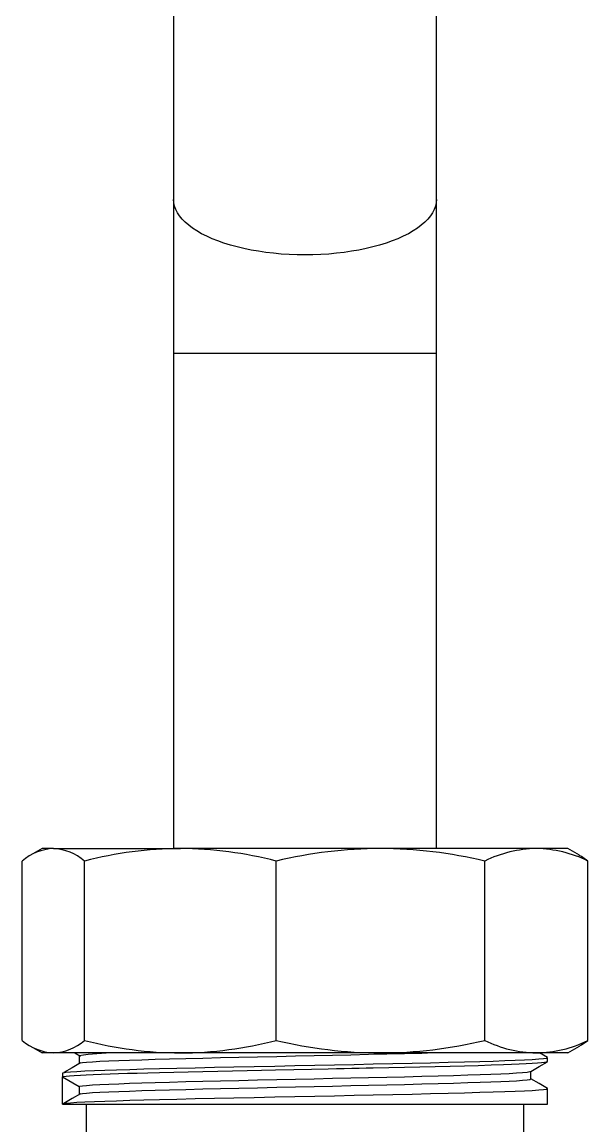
# Model space of a CAD drawing. Header units: millimetres. Extents: x 75 to 2075, y 25 to 1460.
# Drawn here: x 694.2 to 749.6, y 927.1 to 1035.1 of the extents above; entities that cross this region are included whole.
import ezdxf

# ---------------------------------------------------------------- set-up
doc = ezdxf.new("R2010")
doc.units = ezdxf.units.MM
doc.header["$LTSCALE"] = 5

msp = doc.modelspace()

# ---------------------------------------------------------------- linework, layer by layer
at = {"color": 7, "linetype": 'Continuous', "lineweight": 25}
for p, q in [((709.06, 1086.051), (709.06, 1017.741)), ((734.775, 1017.741), (734.775, 1086.051)), ((709.06, 1017.741), (709.06, 1002.679)), ((734.775, 1002.679), (734.775, 1017.741)), ((709.06, 1002.679), (709.06, 954.225)), ((734.775, 1002.679), (709.06, 1002.679)), ((734.775, 954.225), (734.775, 1002.679)), ((696.203, 954.225), (695.068, 953.57)), ((697.287, 954.225), (696.203, 954.225)), ((697.287, 954.225), (709.724, 954.225)), ((729.303, 954.225), (709.724, 954.225)), ((744.557, 954.225), (729.303, 954.225)), ((747.632, 954.225), (744.557, 954.225)), ((748.768, 953.57), (747.632, 954.225)), ((694.227, 935.449), (694.227, 953.002)), ((700.346, 935.449), (700.346, 953.002)), ((719.101, 935.449), (719.101, 953.002)), ((739.506, 935.449), (739.506, 953.002)), ((749.608, 935.449), (749.608, 953.002)), ((695.068, 934.881), (696.203, 934.225)), ((747.632, 934.225), (748.768, 934.881)), ((697.287, 934.225), (696.203, 934.225)), ((709.724, 934.225), (697.287, 934.225)), ((699.379, 934.225), (699.945, 933.897)), ((699.805, 933.95), (699.805, 933.194)), ((699.805, 933.95), (699.805, 933.194)), ((729.303, 934.225), (709.724, 934.225)), ((744.557, 934.225), (729.303, 934.225)), ((747.632, 934.225), (744.557, 934.225)), ((745.653, 933.777), (744.877, 934.225)), ((745.667, 933.385), (745.667, 933.761)), ((698.168, 932.249), (698.168, 931.877)), ((744.03, 931.682), (744.03, 932.43)), ((698.168, 931.871), (699.805, 930.926)), ((698.168, 929.225), (698.168, 931.871)), ((699.805, 930.926), (699.805, 930.17)), ((745.667, 929.225), (745.667, 930.737)), ((698.168, 929.225), (745.667, 929.225)), ((700.489, 929.225), (700.489, 924.933)), ((743.346, 912.082), (743.346, 929.225))]:
    msp.add_line(p, q, dxfattribs=at)
at = {"color": 7, "linetype": 'Continuous', "lineweight": 25, "flags": 128}
for points in [[(734.775, 1017.741), (734.751, 1017.414), (734.681, 1017.088), (734.564, 1016.764), (734.401, 1016.444), (734.193, 1016.128), (733.939, 1015.819), (733.642, 1015.516), (733.302, 1015.221), (732.92, 1014.936), (732.499, 1014.661), (732.038, 1014.397), (731.541, 1014.146), (731.009, 1013.907), (730.443, 1013.683), (729.847, 1013.473), (729.221, 1013.279), (728.569, 1013.101), (727.893, 1012.94), (727.194, 1012.797), (726.477, 1012.671), (725.743, 1012.565), (724.994, 1012.477), (724.235, 1012.408), (723.467, 1012.359), (722.694, 1012.329), (721.918, 1012.319), (721.141, 1012.329), (720.368, 1012.359), (719.6, 1012.408), (718.841, 1012.477), (718.093, 1012.565), (717.358, 1012.671), (716.641, 1012.797), (715.943, 1012.94), (715.266, 1013.101), (714.614, 1013.279), (713.988, 1013.473), (713.392, 1013.683), (712.826, 1013.907), (712.294, 1014.146), (711.797, 1014.397), (711.336, 1014.661), (710.915, 1014.936), (710.533, 1015.221), (710.193, 1015.516), (709.896, 1015.819), (709.643, 1016.128), (709.434, 1016.444), (709.271, 1016.764), (709.154, 1017.088), (709.084, 1017.414), (709.06, 1017.741)], [(749.608, 953.002), (748.973, 953.446), (748.763, 953.561)], [(748.763, 934.889), (748.972, 935.004), (749.608, 935.449)], [(698.168, 932.249), (698.255, 932.29), (698.52, 932.331), (698.962, 932.374), (699.581, 932.416), (700.368, 932.459), (701.313, 932.501), (702.337, 932.539), (703.482, 932.577), (704.759, 932.616), (706.16, 932.655), (707.673, 932.695), (709.383, 932.738), (711.183, 932.78), (713.051, 932.822), (714.966, 932.862), (716.939, 932.903), (718.968, 932.944), (720.912, 932.984), (722.866, 933.025), (724.811, 933.065), (726.726, 933.104), (728.594, 933.143), (730.515, 933.183), (732.391, 933.224), (734.202, 933.266), (735.926, 933.309), (737.544, 933.351), (739.037, 933.393), (740.318, 933.432), (741.467, 933.47), (742.494, 933.509), (743.394, 933.548), (744.153, 933.588), (744.796, 933.631), (745.264, 933.673), (745.553, 933.715), (745.665, 933.755), (745.656, 933.761)], [(698.168, 931.871), (698.203, 931.897), (698.32, 931.924), (698.534, 931.954), (698.863, 931.986), (699.326, 932.02), (699.941, 932.056), (700.511, 932.084), (701.184, 932.114), (701.965, 932.145), (702.86, 932.177), (703.662, 932.204), (704.543, 932.231), (705.504, 932.259), (706.547, 932.288), (707.673, 932.317), (709.067, 932.352), (710.49, 932.386), (711.93, 932.42), (713.375, 932.452), (714.817, 932.483), (716.247, 932.513), (717.657, 932.543), (719.04, 932.571), (720.832, 932.607), (722.555, 932.642), (724.198, 932.675), (724.988, 932.691), (725.755, 932.707), (726.5, 932.722), (727.222, 932.737), (727.92, 932.751), (728.594, 932.765), (730.122, 932.797), (731.649, 932.829), (733.166, 932.863), (734.66, 932.898), (736.12, 932.934), (737.531, 932.97), (738.879, 933.008), (740.151, 933.046), (741.33, 933.086), (742.144, 933.116), (742.89, 933.147), (743.562, 933.178), (744.153, 933.21), (744.664, 933.243), (745.065, 933.275), (745.36, 933.307), (745.555, 933.338), (745.664, 933.378), (745.656, 933.385)], [(699.962, 933.247), (700.132, 933.276), (700.544, 933.318), (701.12, 933.361), (701.853, 933.404), (702.733, 933.446), (703.686, 933.484), (704.752, 933.522), (705.941, 933.561), (707.246, 933.6), (708.654, 933.64), (710.247, 933.683), (711.923, 933.725), (713.662, 933.767), (715.445, 933.807), (717.283, 933.847), (719.172, 933.889), (720.981, 933.929), (722.801, 933.97), (724.611, 934.01), (726.395, 934.049), (728.134, 934.088), (729.922, 934.128), (731.669, 934.169), (733.355, 934.211), (733.894, 934.225)], [(744.015, 932.421), (744.834, 932.894), (745.653, 933.367)], [(699.945, 933.247), (699.13, 932.775), (698.315, 932.302)], [(699.805, 930.926), (699.886, 930.967), (700.132, 931.008), (700.544, 931.051), (701.12, 931.093), (701.853, 931.136), (702.733, 931.178), (703.686, 931.216), (704.752, 931.254), (705.941, 931.293), (707.246, 931.332), (708.654, 931.372), (710.247, 931.415), (711.923, 931.457), (713.662, 931.499), (715.445, 931.539), (717.283, 931.58), (719.172, 931.621), (720.981, 931.661), (722.801, 931.702), (724.611, 931.742), (726.395, 931.781), (728.134, 931.82), (729.922, 931.86), (731.669, 931.901), (733.355, 931.943), (734.961, 931.986), (736.467, 932.028), (737.857, 932.071), (739.05, 932.109), (740.12, 932.147), (741.076, 932.186), (741.914, 932.225), (742.621, 932.265), (743.219, 932.308), (743.655, 932.35), (743.924, 932.392), (743.999, 932.421)], [(699.962, 930.224), (700.132, 930.252), (700.544, 930.295), (701.12, 930.337), (701.853, 930.38), (702.733, 930.422), (703.686, 930.46), (704.752, 930.498), (705.941, 930.537), (707.246, 930.576), (708.654, 930.617), (710.247, 930.659), (711.923, 930.701), (713.662, 930.743), (715.445, 930.783), (717.283, 930.824), (719.172, 930.865), (720.981, 930.906), (722.801, 930.946), (724.611, 930.986), (726.395, 931.025), (728.134, 931.064), (729.922, 931.104), (731.669, 931.145), (733.355, 931.187), (734.961, 931.23), (736.467, 931.272), (737.857, 931.315), (739.05, 931.353), (740.12, 931.391), (741.076, 931.43), (741.914, 931.469), (742.621, 931.509), (743.219, 931.552), (743.655, 931.594), (743.924, 931.636), (744.029, 931.677), (744.02, 931.682)], [(745.653, 930.753), (744.834, 931.226), (744.03, 931.691)], [(698.168, 929.225), (698.255, 929.266), (698.52, 929.307), (698.962, 929.35), (699.581, 929.392), (700.368, 929.435), (701.313, 929.477), (702.337, 929.515), (703.482, 929.553), (704.759, 929.592), (706.16, 929.631), (707.673, 929.672), (709.383, 929.714), (711.183, 929.757), (713.051, 929.798), (714.966, 929.838), (716.939, 929.879), (718.968, 929.921), (720.912, 929.961), (722.866, 930.001), (724.811, 930.041), (726.726, 930.08), (728.594, 930.119), (730.515, 930.159), (732.391, 930.2), (734.202, 930.242), (735.926, 930.285), (737.544, 930.328), (739.037, 930.37), (740.318, 930.409), (741.467, 930.446), (742.494, 930.485), (743.394, 930.524), (744.153, 930.564), (744.796, 930.607), (745.264, 930.649), (745.553, 930.691), (745.665, 930.732), (745.656, 930.737)], [(699.945, 930.223), (699.13, 929.751), (698.315, 929.278)]]:
    msp.add_lwpolyline(points, dxfattribs=at)
at = {"color": 7, "linetype": 'Continuous', "lineweight": 25}
for centre, radius, start, end in [((697.525, 949.193), 5.038, 92.70839, 130.87771), ((697.05, 949.196), 5.035, 49.10735, 87.30655), ((709.95, 915.933), 38.293, 90.3387, 104.52486), ((709.472, 915.742), 38.484, 75.51052, 89.62591), ((729.519, 909.268), 44.958, 90.27475, 103.39883), ((729.09, 909.283), 44.943, 76.59903, 89.72739), ((744.767, 942.317), 11.91, 91.01219, 116.21483), ((744.322, 942.216), 12.012, 63.89313, 88.87985), ((697.567, 939.363), 5.145, 229.53208, 266.88182), ((697.05, 939.255), 5.035, 272.69669, 310.88941), ((709.975, 972.708), 38.484, 255.51052, 269.62591), ((709.497, 972.517), 38.293, 270.3387, 284.52486), ((729.557, 979.5), 45.275, 256.64734, 269.67907), ((729.089, 979.17), 44.946, 270.27297, 283.40061), ((744.792, 946.235), 12.012, 243.89313, 268.87985), ((744.346, 946.134), 11.91, 271.01219, 296.21483), ((703.413, 910.453), 23.772, 90.2126, 98.73079)]:
    msp.add_arc(centre, radius, start, end, dxfattribs=at)

doc.saveas('drawing.dxf')
